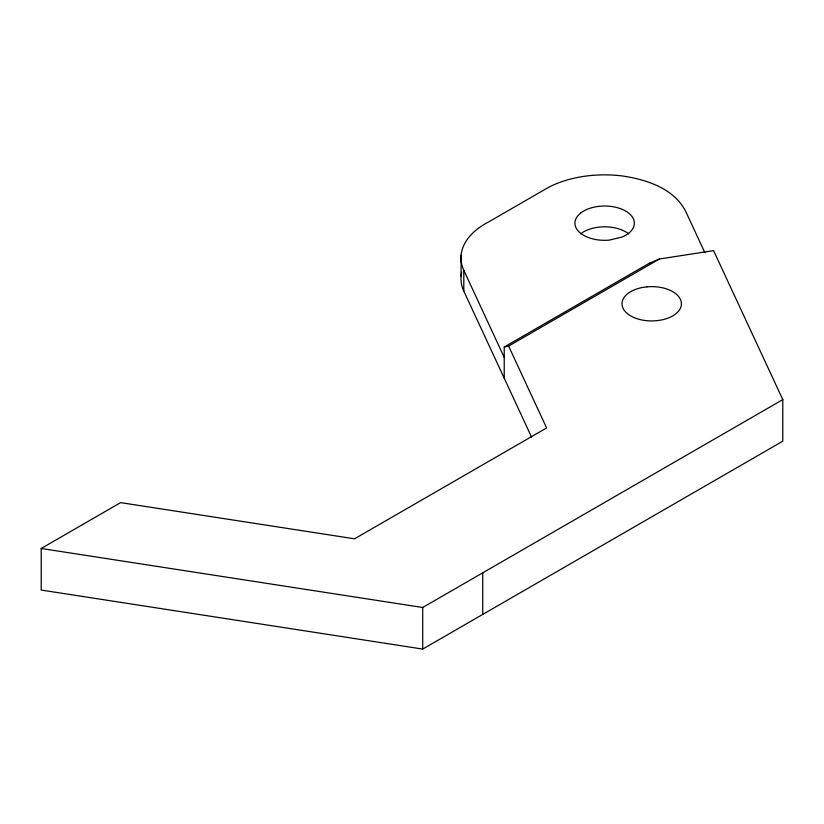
<?xml version="1.0" encoding="UTF-8"?>
<svg xmlns="http://www.w3.org/2000/svg" width="824" height="824" viewBox="0 0 824 824"><rect width="100%" height="100%" fill="white"/><g stroke="black" fill="none" stroke-linecap="round" stroke-linejoin="round"><path stroke-width="1.24" d="M504.226 347.007L649.044 263.392L659.437 258.993L713.574 250.62L782.8 399.599L782.8 441.18L422.712 649.075L41.2 590.056L41.2 548.475L120.623 502.619L354.557 538.814L546.611 427.934L508.614 346.07L504.226 347.007L504.226 378.185M508.614 346.07L659.437 258.993M41.2 548.475L422.712 607.494L782.8 399.599M649.044 263.392L651.547 263M704.87 252.68L686.495 213.128C675.33 188.655 646.686 179.529 622.048 175.914A83.667 48.307 0 0 0 548.66 187.275L488.642 221.924A83.667 48.307 0 0 0 463.809 270.323L463.809 291.109L531.583 437.142M463.809 270.323L504.226 357.4M482.73 572.845L482.73 614.426M461.079 255.286L461.079 276.081M422.712 607.494L422.712 649.075M463.809 291.109A83.667 48.307 0 0 1 461.677 272.301M580.611 233.882A29.705 17.149 0 0 1 628.681 233.882M580.611 213.086L578.18 215.383A29.705 17.149 0 0 0 580.611 233.254A29.705 17.149 0 0 0 609.296 240.114L622.11 237.044A29.705 17.149 0 0 0 625.653 211.047A29.705 17.149 0 0 0 580.611 213.086M647.056 286.834L642.524 287.463A29.705 17.149 0 0 0 622.82 307.785A29.705 17.149 0 0 0 656.357 320.721L660.889 320.093A29.705 17.149 0 0 0 680.593 299.771A29.705 17.149 0 0 0 647.056 286.834"/></g></svg>
